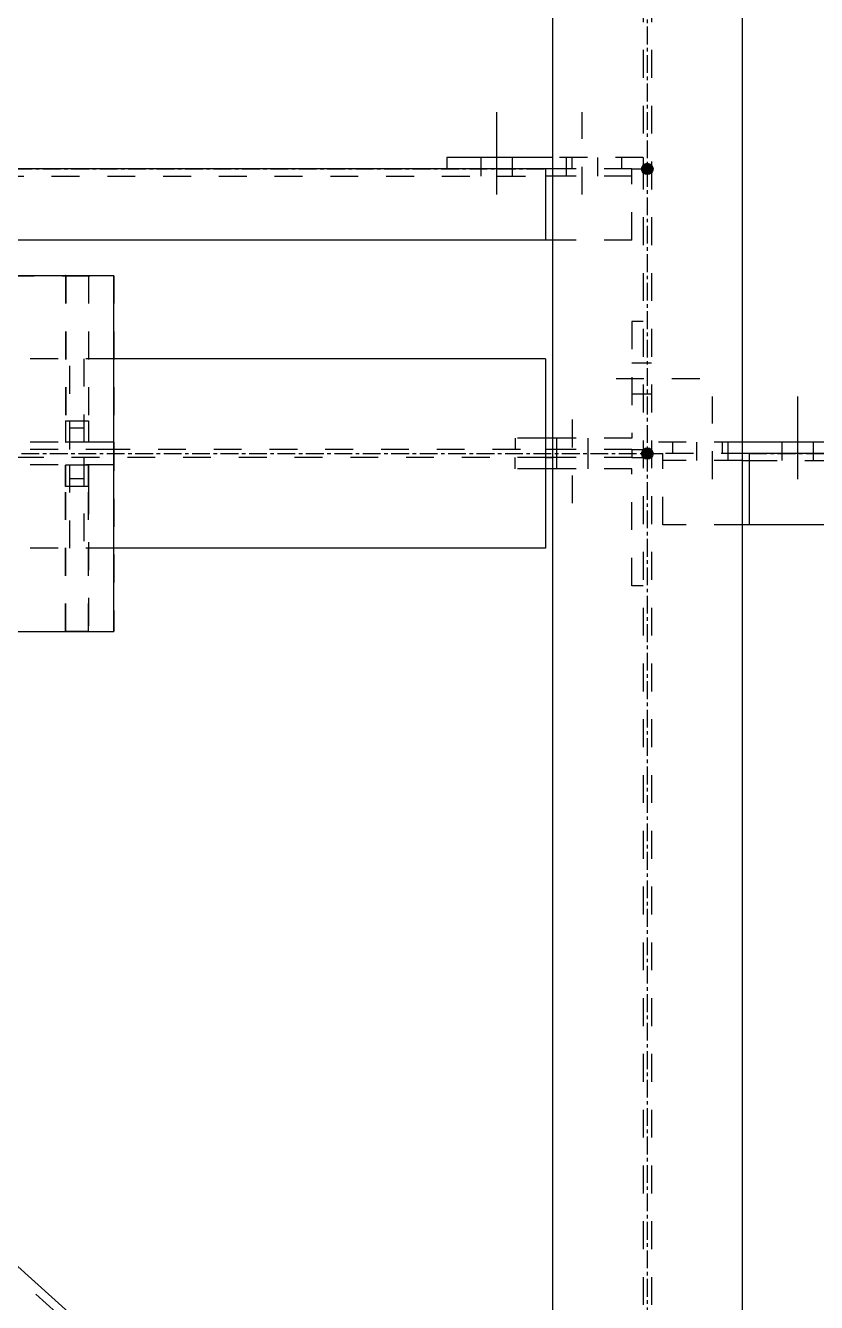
# Model space of a CAD drawing. Header units: inches. Extents: x 209270 to 234360, y -180214 to -150194.
# Drawn here: x 227075 to 227631, y -159960 to -159063 of the extents above; entities that cross this region are included whole.
import ezdxf

# ---------------------------------------------------------------- set-up
doc = ezdxf.new("R2010")
doc.units = ezdxf.units.IN
doc.header["$LTSCALE"] = 10
doc.header["$MEASUREMENT"] = 0
doc.linetypes.add('CENTER', pattern=[2, 1.25, -0.25, 0.25, -0.25])
doc.linetypes.add('DXK_LINE_DOT2', pattern=[3.9198, 1.9599, -1.9599])
for name, color, linetype in [('_STR_0', 7, 'Continuous'), ('_STR_1', 7, 'Continuous'), ('_STR_2', 7, 'Continuous'), ('_STR_4', 7, 'Continuous')]:
    doc.layers.add(name, color=color, linetype=linetype)

# ---------------------------------------------------------------- blocks, each defined once
blk = doc.blocks.new('Part-116860372-115052 - 114867')
at = {"layer": '_STR_4', "linetype": 'Continuous'}
for points in [[(226511.86, -159367.69, -1), (226511.86, -159359.69, -1)], [(227511.86, -159367.69, -1), (227511.86, -159359.69, -1)]]:
    blk.add_hatch(color=4, dxfattribs=at).paths.add_polyline_path(points)
at = {"layer": '_STR_1', "color": 6, "linetype": 'DXK_LINE_DOT2'}
for p, q in [((227136.78, -159297.09), (226786.78, -159297.09)), ((226522.71, -159360.84), (226522.71, -159366.54)), ((226578.46, -159360.84), (226522.71, -159360.84)), ((227136.77, -159360.84), (226583.46, -159360.84)), ((227501.01, -159360.84), (227136.77, -159360.84)), ((227501.01, -159360.84), (227501.01, -159366.54)), ((226578.46, -159366.54), (226522.71, -159366.54)), ((227440.26, -159366.54), (226583.46, -159366.54)), ((227501.01, -159366.54), (227445.26, -159366.54)), ((227136.77, -159430.29), (226786.77, -159430.29))]:
    blk.add_line(p, q, dxfattribs=at)
at = {"layer": '_STR_2', "color": 2, "linetype": 'Continuous'}
for p, q in [((226583.46, -159297.09), (226583.46, -159430.29)), ((226786.78, -159297.09), (226583.46, -159297.09)), ((227440.26, -159297.09), (227136.78, -159297.09)), ((227440.26, -159297.09), (227440.26, -159430.29)), ((226583.46, -159360.84), (226578.46, -159360.84)), ((227445.26, -159360.84), (227440.26, -159360.84)), ((226583.46, -159366.54), (226578.46, -159366.54)), ((227445.26, -159366.54), (227440.26, -159366.54)), ((226786.77, -159430.29), (226583.46, -159430.29)), ((227440.26, -159430.29), (227136.77, -159430.29))]:
    blk.add_line(p, q, dxfattribs=at)
at = {"layer": '_STR_4', "color": 4, "linetype": 'CENTER'}
blk.add_line((226511.86, -159363.69), (227511.86, -159363.69), dxfattribs=at)
at = {"layer": '_STR_4', "color": 4, "linetype": 'Continuous'}
for centre in [(226511.86, -159363.69), (227511.86, -159363.69)]:
    blk.add_circle(centre, 4, dxfattribs=at)
blk = doc.blocks.new('Bolt-116860372-115430 - 114867')
at = {"layer": '_STR_1', "color": 1, "linetype": 'DXK_LINE_DOT2'}
for p, q in [((227501.01, -159299.84), (227509.01, -159299.84)), ((227509.01, -159299.84), (227514.71, -159299.84)), ((227489.86, -159310.84), (227552.86, -159310.84)), ((227501.01, -159321.84), (227509.01, -159321.84)), ((227509.01, -159321.84), (227514.71, -159321.84))]:
    blk.add_line(p, q, dxfattribs=at)
blk = doc.blocks.new('Part-116860372-115001 - 114867')
at = {"layer": '_STR_1', "color": 6, "linetype": 'DXK_LINE_DOT2'}
for p, q in [((227509.01, -158335.29), (227509.01, -160262.34)), ((227514.71, -158335.29), (227514.71, -160262.34))]:
    blk.add_line(p, q, dxfattribs=at)
at = {"layer": '_STR_2', "color": 2, "linetype": 'Continuous'}
for p, q in [((227445.26, -158335.29), (227445.26, -160178.66)), ((227578.46, -158335.29), (227578.46, -160190.84))]:
    blk.add_line(p, q, dxfattribs=at)
at = {"layer": '_STR_4', "color": 4, "linetype": 'CENTER'}
blk.add_line((227511.86, -158263.69), (227511.86, -160273.69), dxfattribs=at)
blk = doc.blocks.new('Bolt-116860372-115758 - 114867')
at = {"layer": '_STR_1', "color": 1, "linetype": 'DXK_LINE_DOT2'}
for p, q in [((227557.71, -159381.69), (227557.71, -159323.69)), ((227546.71, -159363.69), (227546.71, -159355.69)), ((227568.71, -159363.69), (227568.71, -159355.69)), ((227546.71, -159368.69), (227546.71, -159363.69)), ((227568.71, -159368.69), (227568.71, -159363.69))]:
    blk.add_line(p, q, dxfattribs=at)
at = {"layer": '_STR_2', "color": 1, "linetype": 'Continuous'}
for p, q in [((227617.71, -159381.69), (227617.71, -159323.69)), ((227606.71, -159363.69), (227606.71, -159355.69)), ((227628.71, -159363.69), (227628.71, -159355.69)), ((227606.71, -159368.69), (227606.71, -159363.69)), ((227628.71, -159368.69), (227628.71, -159363.69))]:
    blk.add_line(p, q, dxfattribs=at)
blk = doc.blocks.new('Part-116860372-115047 - 114867')
at = {"layer": '_STR_4', "linetype": 'Continuous'}
for points in [[(227511.86, -159367.69, -1), (227511.86, -159359.69, -1)], [(228511.86, -159367.69, -1), (228511.86, -159359.69, -1)]]:
    blk.add_hatch(color=4, dxfattribs=at).paths.add_polyline_path(points)
at = {"layer": '_STR_1', "color": 6, "linetype": 'DXK_LINE_DOT2'}
for p, q in [((227583.46, -159363.69), (227522.71, -159363.69)), ((227522.71, -159413.69), (227522.71, -159363.69)), ((228499.16, -159363.69), (228411.86, -159363.69)), ((228499.16, -159413.69), (228499.16, -159363.69)), ((227578.46, -159368.69), (227522.71, -159368.69)), ((227583.46, -159368.69), (228411.86, -159368.69)), ((228499.16, -159368.69), (228416.86, -159368.69)), ((227578.46, -159413.69), (227522.71, -159413.69)), ((228499.16, -159413.69), (228416.86, -159413.69))]:
    blk.add_line(p, q, dxfattribs=at)
at = {"layer": '_STR_2', "color": 2, "linetype": 'Continuous'}
for p, q in [((228411.86, -159363.69), (227583.46, -159363.69)), ((227583.46, -159363.69), (227583.46, -159413.69)), ((228411.86, -159363.69), (228411.86, -159413.69)), ((227578.46, -159368.69), (227583.46, -159368.69)), ((228416.86, -159368.69), (228411.86, -159368.69)), ((228416.86, -159413.69), (227578.46, -159413.69))]:
    blk.add_line(p, q, dxfattribs=at)
at = {"layer": '_STR_4', "color": 4, "linetype": 'CENTER'}
for p, q in [((227511.86, -159363.69), (227522.71, -159363.69)), ((227583.46, -159363.69), (228411.86, -159363.69)), ((228499.16, -159363.69), (228511.86, -159363.69))]:
    blk.add_line(p, q, dxfattribs=at)
at = {"layer": '_STR_4', "color": 4, "linetype": 'Continuous'}
for centre in [(227511.86, -159363.69), (228511.86, -159363.69)]:
    blk.add_circle(centre, 4, dxfattribs=at)
blk = doc.blocks.new('Part-116860372-115049 - 114867')
at = {"layer": '_STR_4', "linetype": 'Continuous'}
for points in [[(226511.86, -159167.69, -1), (226511.86, -159159.69, -1)], [(227511.86, -159167.69, -1), (227511.86, -159159.69, -1)]]:
    blk.add_hatch(color=4, dxfattribs=at).paths.add_polyline_path(points)
at = {"layer": '_STR_1', "color": 6, "linetype": 'DXK_LINE_DOT2'}
for p, q in [((226522.71, -159163.69), (226522.71, -159213.69)), ((226583.46, -159163.69), (226522.71, -159163.69)), ((226786.86, -159163.69), (226636.86, -159163.69)), ((227501, -159163.69), (227440.25, -159163.69)), ((227501, -159213.69), (227501, -159163.69)), ((226578.46, -159168.69), (226522.71, -159168.69)), ((226583.46, -159168.69), (227440.25, -159168.69)), ((227501, -159168.69), (227445.26, -159168.69)), ((226578.46, -159213.69), (226522.71, -159213.69)), ((226786.86, -159213.69), (226636.86, -159213.69)), ((227501, -159213.69), (227445.26, -159213.69))]:
    blk.add_line(p, q, dxfattribs=at)
at = {"layer": '_STR_2', "color": 2, "linetype": 'Continuous'}
for p, q in [((226636.86, -159163.69), (226583.46, -159163.69)), ((226583.46, -159163.69), (226583.46, -159213.69)), ((227440.25, -159163.69), (226786.86, -159163.69)), ((227440.25, -159163.69), (227440.25, -159213.69)), ((226578.46, -159168.69), (226583.46, -159168.69)), ((227445.26, -159168.69), (227440.25, -159168.69)), ((226636.86, -159213.69), (226578.46, -159213.69)), ((227445.26, -159213.69), (226786.86, -159213.69))]:
    blk.add_line(p, q, dxfattribs=at)
at = {"layer": '_STR_4', "color": 4, "linetype": 'CENTER'}
for p, q in [((226511.86, -159163.69), (226522.71, -159163.69)), ((226583.46, -159163.69), (226636.86, -159163.69)), ((226786.86, -159163.69), (227440.25, -159163.69)), ((227501, -159163.69), (227511.86, -159163.69))]:
    blk.add_line(p, q, dxfattribs=at)
at = {"layer": '_STR_4', "color": 4, "linetype": 'Continuous'}
for centre in [(226511.86, -159163.69), (227511.86, -159163.69)]:
    blk.add_circle(centre, 4, dxfattribs=at)
blk = doc.blocks.new('Part-116860372-115424 - 114867')
at = {"layer": '_STR_1', "color": 6, "linetype": 'DXK_LINE_DOT2'}
for p, q in [((227509.01, -159270.84), (227501.01, -159270.84)), ((227501.01, -159270.84), (227501.01, -159352.84)), ((227419.01, -159352.84), (227419.01, -159360.84)), ((227440.26, -159352.84), (227419.01, -159352.84)), ((227501.01, -159352.84), (227445.26, -159352.84)), ((227501.01, -159360.84), (227509.01, -159360.84))]:
    blk.add_line(p, q, dxfattribs=at)
at = {"layer": '_STR_2', "color": 2, "linetype": 'Continuous'}
blk.add_line((227445.26, -159352.84), (227440.26, -159352.84), dxfattribs=at)
blk = doc.blocks.new('Part-116860372-115080 - 114867')
at = {"layer": '_STR_4', "linetype": 'Continuous'}
for points in [[(226511.86, -159492.69, -1), (226511.86, -159484.69, -1)], [(227386.86, -160277.69, -1), (227386.86, -160269.69, -1)]]:
    blk.add_hatch(color=4, dxfattribs=at).paths.add_polyline_path(points)
at = {"layer": '_STR_1', "color": 6, "linetype": 'DXK_LINE_DOT2'}
for p, q in [((226643.54, -159553.09), (226593.46, -159608.91)), ((226643.54, -159553.09), (226784.97, -159679.97)), ((227271.46, -160124.48), (226639.54, -159557.55)), ((226734.89, -159735.79), (226593.46, -159608.91)), ((227275.46, -160120.01), (227134.04, -159993.13)), ((227225.38, -160175.84), (227083.95, -160048.96)), ((227275.46, -160120.01), (227225.38, -160175.84))]:
    blk.add_line(p, q, dxfattribs=at)
at = {"layer": '_STR_2', "color": 2, "linetype": 'Continuous'}
for p, q in [((227134.04, -159993.13), (226784.97, -159679.97)), ((227083.95, -160048.96), (226734.89, -159735.79))]:
    blk.add_line(p, q, dxfattribs=at)
at = {"layer": '_STR_4', "color": 4, "linetype": 'CENTER'}
blk.add_line((226511.86, -159488.69), (227386.86, -160273.69), dxfattribs=at)
at = {"layer": '_STR_4', "color": 4, "linetype": 'Continuous'}
for centre in [(226511.86, -159488.69), (227386.86, -160273.69)]:
    blk.add_circle(centre, 4, dxfattribs=at)
blk = doc.blocks.new('Bolt-116860372-115760 - 114867')
at = {"layer": '_STR_1', "color": 1, "linetype": 'DXK_LINE_DOT2'}
for p, q in [((227466, -159181.69), (227466, -159123.69)), ((227455, -159163.69), (227455, -159155.69)), ((227477, -159163.69), (227477, -159155.69)), ((227455, -159168.69), (227455, -159163.69)), ((227477, -159168.69), (227477, -159163.69))]:
    blk.add_line(p, q, dxfattribs=at)
at = {"layer": '_STR_2', "color": 1, "linetype": 'Continuous'}
for p, q in [((227406, -159181.69), (227406, -159123.69)), ((227395, -159163.69), (227395, -159155.69)), ((227417, -159163.69), (227417, -159155.69)), ((227395, -159168.69), (227395, -159163.69)), ((227417, -159168.69), (227417, -159163.69))]:
    blk.add_line(p, q, dxfattribs=at)
blk = doc.blocks.new('Part-116860372-115423 - 114867')
at = {"layer": '_STR_1', "color": 6, "linetype": 'DXK_LINE_DOT2'}
for p, q in [((227419.01, -159374.54), (227419.01, -159366.54)), ((227440.26, -159366.54), (227445.26, -159366.54)), ((227501.01, -159366.54), (227509.01, -159366.54)), ((227440.26, -159374.54), (227419.01, -159374.54)), ((227501.01, -159374.54), (227445.26, -159374.54)), ((227501.01, -159456.54), (227501.01, -159374.54)), ((227509.01, -159456.54), (227501.01, -159456.54))]:
    blk.add_line(p, q, dxfattribs=at)
at = {"layer": '_STR_2', "color": 2, "linetype": 'Continuous'}
blk.add_line((227445.26, -159374.54), (227440.26, -159374.54), dxfattribs=at)
blk = doc.blocks.new('Bolt-116860372-115425 - 114867')
at = {"layer": '_STR_1', "color": 1, "linetype": 'DXK_LINE_DOT2'}
for p, q in [((227459.01, -159339.84), (227459.01, -159407.84)), ((227448.01, -159352.84), (227448.01, -159360.84)), ((227470.01, -159352.84), (227470.01, -159360.84)), ((227448.01, -159360.84), (227448.01, -159366.54)), ((227470.01, -159360.84), (227470.01, -159366.54)), ((227448.01, -159366.54), (227448.01, -159374.54)), ((227470.01, -159366.54), (227470.01, -159374.54))]:
    blk.add_line(p, q, dxfattribs=at)
blk = doc.blocks.new('Part-116860372-116455 - 114867')
at = {"layer": '_STR_1', "color": 6, "linetype": 'DXK_LINE_DOT2'}
for p, q in [((227102.86, -159238.72), (227102.86, -159340.7)), ((227102.89, -159238.67), (227118.86, -159238.67)), ((227102.89, -159238.72), (227102.89, -159340.7)), ((227118.86, -159238.67), (227118.86, -159340.7)), ((227118.89, -159238.72), (227118.89, -159340.7)), ((227102.86, -159340.7), (227102.86, -159355.7)), ((227102.86, -159340.7), (227118.89, -159340.7)), ((227102.89, -159355.7), (227102.89, -159340.7)), ((227118.86, -159340.7), (227118.86, -159355.7)), ((227118.89, -159340.7), (227118.89, -159355.7)), ((227102.86, -159355.7), (227102.89, -159355.7)), ((227118.89, -159355.7), (227102.86, -159355.7))]:
    blk.add_line(p, q, dxfattribs=at)
at = {"layer": '_STR_2', "color": 2, "linetype": 'Continuous'}
for p, q in [((227102.89, -159238.67), (227102.86, -159238.67)), ((227102.86, -159238.67), (227102.86, -159238.72)), ((227102.86, -159238.67), (227102.89, -159238.67)), ((227102.89, -159238.67), (227102.89, -159238.72)), ((227102.89, -159238.67), (227118.89, -159238.67)), ((227118.89, -159238.67), (227118.89, -159238.72))]:
    blk.add_line(p, q, dxfattribs=at)
blk = doc.blocks.new('Part-116860372-115759 - 114867')
at = {"layer": '_STR_1', "color": 6, "linetype": 'DXK_LINE_DOT2'}
for p, q in [((227509, -159155.69), (227445.26, -159155.69)), ((227459, -159163.69), (227459, -159155.69)), ((227494, -159163.69), (227494, -159155.69)), ((227509, -159155.69), (227509, -159163.69))]:
    blk.add_line(p, q, dxfattribs=at)
at = {"layer": '_STR_2', "color": 2, "linetype": 'Continuous'}
for p, q in [((227445.26, -159155.69), (227371, -159155.69)), ((227371, -159155.69), (227371, -159163.69)), ((227445.26, -159163.69), (227440.25, -159163.69))]:
    blk.add_line(p, q, dxfattribs=at)
blk = doc.blocks.new('Part-116860372-115757 - 114867')
at = {"layer": '_STR_1', "color": 6, "linetype": 'DXK_LINE_DOT2'}
for p, q in [((227578.46, -159355.69), (227514.71, -159355.69)), ((227529.71, -159363.69), (227529.71, -159355.69)), ((227564.71, -159363.69), (227564.71, -159355.69))]:
    blk.add_line(p, q, dxfattribs=at)
at = {"layer": '_STR_2', "color": 2, "linetype": 'Continuous'}
for p, q in [((227652.71, -159355.69), (227578.46, -159355.69)), ((227652.71, -159355.69), (227652.71, -159363.69)), ((227583.46, -159363.69), (227578.46, -159363.69))]:
    blk.add_line(p, q, dxfattribs=at)
blk = doc.blocks.new('Part-116860372-116454 - 114867')
at = {"layer": '_STR_1', "color": 6, "linetype": 'DXK_LINE_DOT2'}
for p, q in [((226786.83, -159371.7), (226786.83, -159355.7)), ((226786.83, -159355.7), (226786.86, -159355.7)), ((227136.77, -159355.7), (226786.83, -159355.7)), ((226786.86, -159371.7), (226786.86, -159355.7)), ((227136.83, -159371.7), (227136.83, -159355.7)), ((226786.83, -159371.7), (226786.86, -159371.7)), ((227136.77, -159371.7), (226786.83, -159371.7))]:
    blk.add_line(p, q, dxfattribs=at)
at = {"layer": '_STR_2', "color": 2, "linetype": 'Continuous'}
for p, q in [((227136.77, -159355.7), (227136.86, -159355.7)), ((227136.86, -159355.7), (227136.86, -159371.7)), ((227136.86, -159371.7), (227136.77, -159371.7))]:
    blk.add_line(p, q, dxfattribs=at)
blk = doc.blocks.new('Part-116860372-116456 - 114867')
at = {"layer": '_STR_2', "color": 2, "linetype": 'Continuous'}
for p, q in [((226786.78, -159238.71), (226786.77, -159488.71)), ((227136.78, -159238.72), (226786.78, -159238.71)), ((227136.77, -159488.72), (227136.78, -159238.72)), ((226786.77, -159488.71), (227136.77, -159488.72))]:
    blk.add_line(p, q, dxfattribs=at)
blk = doc.blocks.new('Part-116860372-116459 - 114867')
at = {"layer": '_STR_1', "color": 6, "linetype": 'DXK_LINE_DOT2'}
for p, q in [((226786.78, -159238.71), (226786.77, -159488.71)), ((226786.78, -159238.71), (227136.78, -159238.72)), ((227136.78, -159238.72), (227136.77, -159488.72)), ((226786.77, -159488.71), (227136.77, -159488.72))]:
    blk.add_line(p, q, dxfattribs=at)
blk = doc.blocks.new('Part-116860372-116460 - 114867')
at = {"layer": '_STR_1', "color": 6, "linetype": 'DXK_LINE_DOT2'}
for p, q in [((227118.89, -159371.74), (227102.86, -159371.74)), ((227102.86, -159386.74), (227102.86, -159371.74)), ((227102.89, -159386.74), (227102.89, -159371.74)), ((227118.86, -159386.74), (227118.86, -159371.74)), ((227118.86, -159371.74), (227118.89, -159371.74)), ((227118.89, -159371.74), (227118.89, -159386.74)), ((227118.89, -159386.74), (227102.86, -159386.74)), ((227102.86, -159488.73), (227102.86, -159386.74)), ((227102.89, -159488.73), (227102.89, -159386.74)), ((227118.86, -159488.73), (227118.86, -159386.74)), ((227118.89, -159386.74), (227118.89, -159488.73)), ((227118.86, -159488.73), (227118.89, -159488.73))]:
    blk.add_line(p, q, dxfattribs=at)
at = {"layer": '_STR_2', "color": 2, "linetype": 'Continuous'}
blk.add_line((227118.89, -159488.73), (227102.86, -159488.73), dxfattribs=at)
blk = doc.blocks.new('Part-116860372-116469 - 114867')
at = {"layer": '_STR_1', "color": 6, "linetype": 'DXK_LINE_DOT2'}
for p, q in [((227105.77, -159430.29), (227105.77, -159366.54)), ((227115.77, -159366.54), (227115.77, -159430.29)), ((227115.77, -159381.54), (227105.77, -159381.54))]:
    blk.add_line(p, q, dxfattribs=at)
blk = doc.blocks.new('Part-116860372-116470 - 114867')
at = {"layer": '_STR_1', "color": 6, "linetype": 'DXK_LINE_DOT2'}
for p, q in [((227105.77, -159360.84), (227105.77, -159297.09)), ((227115.77, -159297.09), (227115.77, -159360.84)), ((227115.77, -159345.84), (227105.77, -159345.84))]:
    blk.add_line(p, q, dxfattribs=at)

msp = doc.modelspace()

# ---------------------------------------------------------------- block references
at = {"layer": '_STR_0', "zscale": 0.8}
for name in ['Part-116860372-115001 - 114867', 'Bolt-116860372-115760 - 114867', 'Part-116860372-115759 - 114867', 'Part-116860372-115049 - 114867', 'Part-116860372-116456 - 114867', 'Part-116860372-116459 - 114867', 'Part-116860372-116455 - 114867', 'Part-116860372-115424 - 114867', 'Part-116860372-115052 - 114867', 'Part-116860372-116470 - 114867', 'Bolt-116860372-115430 - 114867', 'Bolt-116860372-115758 - 114867', 'Bolt-116860372-115425 - 114867', 'Part-116860372-116454 - 114867', 'Part-116860372-115757 - 114867', 'Part-116860372-115047 - 114867', 'Part-116860372-116460 - 114867', 'Part-116860372-116469 - 114867', 'Part-116860372-115423 - 114867', 'Part-116860372-115080 - 114867']:
    msp.add_blockref(name, (0, 0), dxfattribs=at)

doc.saveas('drawing.dxf')
